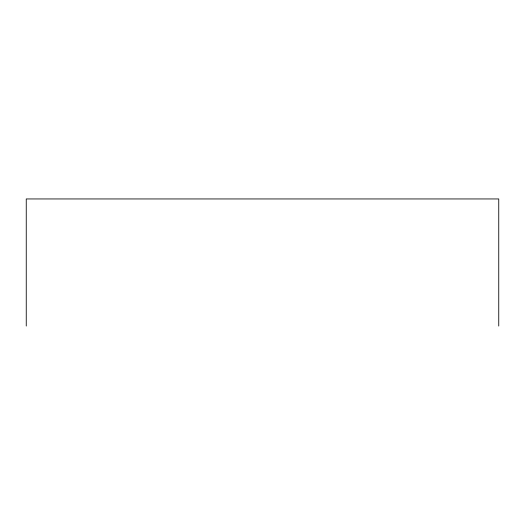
<?xml version="1.0" encoding="UTF-8"?>
<svg xmlns="http://www.w3.org/2000/svg" width="525" height="525" viewBox="0 0 525 525"><rect width="100%" height="100%" fill="white"/><g stroke="black" fill="none" stroke-linecap="round" stroke-linejoin="round"><path stroke-width="0.79" d="M498.75 326.051L498.75 198.949L26.25 198.949L26.25 326.051"/></g></svg>
